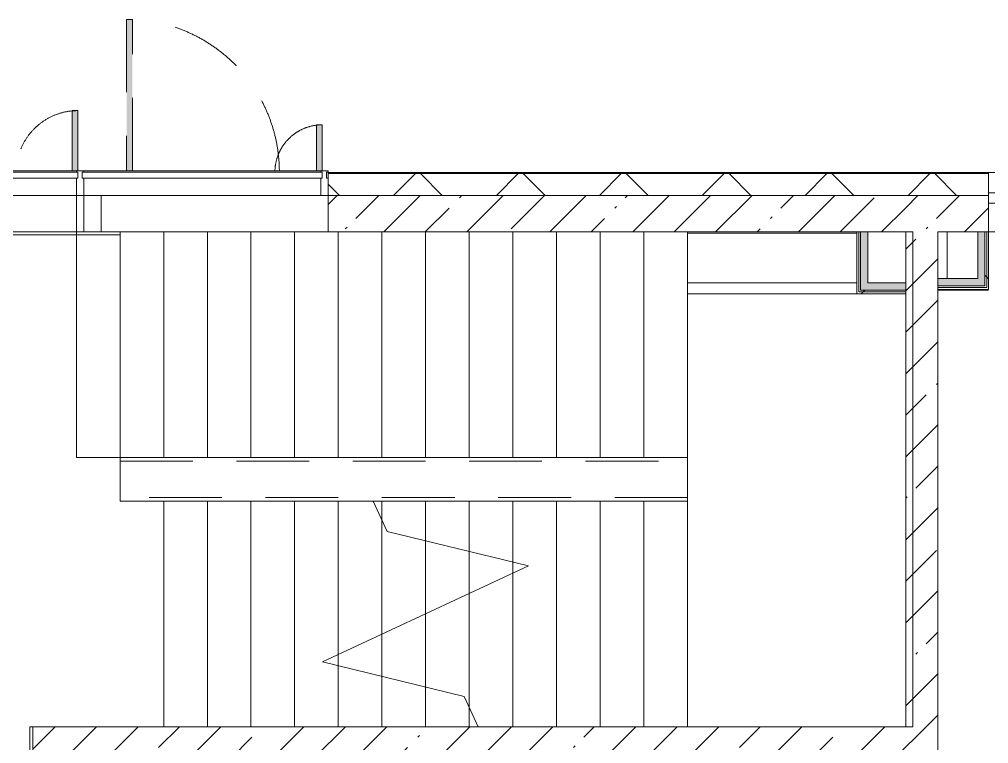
# Model space of a CAD drawing. Header units: millimetres. Extents: x -2911 to 185522, y -8553 to 29000.
# Drawn here: x 153000 to 159662, y 17634 to 22610 of the extents above; entities that cross this region are included whole.
import ezdxf

# ---------------------------------------------------------------- set-up
doc = ezdxf.new("R2010")
doc.units = ezdxf.units.MM
doc.linetypes.add('200_ШТРИХ__ш1_п0_6_', pattern=[800, 500, -300])
for name, color, linetype, lineweight in [('A-DETL-MBND-1', 7, '200_ШТРИХ__ш1_п0_6_', 9), ('A-GLAZ-2', 7, 'Continuous', 5), ('A-GLAZ-CWMG-4', 7, 'Continuous', 5), ('A-WALL', 7, 'Continuous', 9), ('A-WALL-4', 7, 'Continuous', 5), ('I-WALL-3', 7, 'Continuous', 5), ('S-STRS-3', 7, 'Continuous', 5), ('S-STRS-MBND-1', 7, 'Continuous', 5)]:
    doc.layers.add(name, color=color, linetype=linetype, lineweight=lineweight)
for name, color, linetype, lineweight, true_color in [('A-FLOR-2', 7, 'Continuous', 5, 0xaaaaaa), ('I-WALL-1', 7, 'Continuous', 5, 0xe7e7e7), ('I-WALL-2', 7, 'Continuous', 9, 0xe7e7e7)]:
    doc.layers.add(name, color=color, linetype=linetype, lineweight=lineweight, true_color=true_color)
pattern_1 = [(45, (58512.3, 0), (-285.1231, 285.1231), []), (45, (58797.44, 0), (-285.1231, 285.1231), [504.031, -100.806, 16.764, -84.042])]
pattern_2 = [(45, (58512.3, 0), (-530.33, 530.33), []), (135, (58512.3, 0), (-530.33, -530.33), [])]

# ---------------------------------------------------------------- blocks, each defined once
blk = doc.blocks.new('120_Окно_СКБ_1Ст - 120_Окно_СКБ_1Ст 900х2500_h_ с форточкой-22877787-2_7_1_птичка')
at = {"layer": 'A-GLAZ-2'}
for p, q in [((-450, -127), (-450, -57)), ((-450, -57), (-380, -57)), ((450, -57), (-450, -57)), ((-380, -57), (-380, -127)), ((380, -127), (380, -57)), ((380, -57), (450, -57)), ((450, -57), (450, -127)), ((-380, -127), (-450, -127)), ((-450, -127), (-400, -127)), ((-380, -127), (-400, -127)), ((-400, -127), (-400, -137)), ((380, -87), (-380, -87)), ((-380, -87), (-380, -127)), ((-330, -137), (-330, -87)), ((-330, -107), (330, -107)), ((330, -117), (-330, -117)), ((330, -137), (330, -87)), ((380, -127), (380, -87)), ((450, -127), (380, -127)), ((400, -127), (380, -127)), ((400, -127), (450, -127)), ((400, -137), (400, -127)), ((-400, -137), (400, -137)), ((400, -137), (-400, -137))]:
    blk.add_line(p, q, dxfattribs=at)
blk = doc.blocks.new('DRS_ДПУ_распашная__2Ст_Прямоугольная1 - ВН-4_ Нр_ДО_1500х2200 глухая-26741401-2_7_1_птичка')
at = {"layer": 'A-DETL-MBND-1'}
h = blk.add_hatch(color=256, dxfattribs=at)
h.paths.add_polyline_path([(-760, 10), (-730, 10), (-730, 1050), (-770, 1050), (-770, 10)])
h.paths.add_polyline_path([(-760, 0), (-760, 10), (-770, 0)])
h = blk.add_hatch(color=256, dxfattribs=at)
h.paths.add_polyline_path([(760, 0), (770, 0), (760, 10)])
h.paths.add_polyline_path([(770, 10), (770, 423.1), (730, 423.1), (735.1, 10), (760, 10)])
for p, q in [((-770, 1050), (-770, 10)), ((-730, 1050), (-770, 1050)), ((-730, 10), (-730, 1050)), ((770, 423.1), (730, 423.1)), ((730, 423.1), (730, 10)), ((770, 10), (770, 423.1))]:
    blk.add_line(p, q, dxfattribs=at)
for centre, radius, start, end in [((-770, 0), 1050, 0.55196, 90), ((770, 0), 423.1, 90, 178.61029)]:
    blk.add_arc(centre, radius, start, end, dxfattribs=at)
blk = doc.blocks.new('Прямоугольный импост - Импост структурный с накладкой - 170мм-23713241-2_7_1_птичка')
at = {"layer": 'A-DETL-MBND-1'}
for p, q in [((-10, 0), (0, 0)), ((0, 0), (0, -10))]:
    blk.add_line(p, q, dxfattribs=at)
blk = doc.blocks.new('DRS_ДПУ_распашная__2Ст_Прямоугольная1 - ВН-4_ Нр_ДО_1500х2200 глухая-26857260-2_7_1_птичка')
at = {"layer": 'A-DETL-MBND-1'}
blk.add_hatch(color=256, dxfattribs=at).paths.add_polyline_path([(-662.5, 10), (-632.5, 10), (-632.5, 1050), (-672.5, 1050), (-672.5, 10)])
h = blk.add_hatch(color=256, dxfattribs=at)
h.paths.add_polyline_path([(662.5, 0), (672.5, 0), (662.5, 10)])
h.paths.add_polyline_path([(662.5, 10), (672.5, 10), (672.5, 325.6), (632.5, 325.6), (632.5, 10)])
for p, q in [((-672.5, 1050), (-672.5, 10)), ((-632.5, 1050), (-672.5, 1050)), ((-632.5, 10), (-632.5, 1050)), ((672.5, 325.6), (632.5, 325.6)), ((632.5, 325.6), (632.5, 10)), ((672.5, 10), (672.5, 325.6))]:
    blk.add_line(p, q, dxfattribs=at)
for centre, radius, start, end in [((-672.5, 0), 1050, 0.55196, 90), ((672.5, 0), 325.6, 90, 178.15712)]:
    blk.add_arc(centre, radius, start, end, dxfattribs=at)
blk = doc.blocks.new('PNS_Панель прямоугольная1 - Нр_Стекло - 40мм-22959730-2_7_1_птичка')
at = {"layer": 'A-GLAZ-2'}
for p, q in [((-770, 0), (770, 0)), ((770, 0), (-770, 0)), ((-760, -40), (760, -40))]:
    blk.add_line(p, q, dxfattribs=at)
blk = doc.blocks.new('PNS_Панель прямоугольная1 - Нр_Стекло - 40мм-23689183-2_7_1_птичка')
at = {"layer": 'A-GLAZ-2'}
for p, q in [((-825, 0), (825, 0)), ((825, 0), (-825, 0)), ((-815, -40), (815, -40))]:
    blk.add_line(p, q, dxfattribs=at)
blk = doc.blocks.new('Прямоугольный импост - Импост структурный с накладкой - 170мм-22874516-2_7_1_птичка')
at = {"layer": 'A-GLAZ-CWMG-4'}
for p, q in [((-50, 40), (-50, 160)), ((-50, 160), (0, 160)), ((0, 160), (0, 40)), ((-40, 40), (-50, 40)), ((-50, -10), (-50, 0)), ((-50, 0), (-40, 0)), ((-40, 0), (-40, 40)), ((-10, 40), (-10, 0)), ((0, 40), (-10, 40)), ((-10, 0), (0, 0)), ((0, 0), (0, -10)), ((0, -10), (-50, -10))]:
    blk.add_line(p, q, dxfattribs=at)
blk = doc.blocks.new('Прямоугольный импост - Импост структурный с накладкой - 170мм-22855553-2_7_1_птичка')
at = {"layer": 'A-GLAZ-CWMG-4'}
for p, q in [((93360, 21560), (93360, 21570)), ((93360, 21570), (94880, 21570)), ((94880, 21570), (94880, 21560)), ((93360, 21400), (94880, 21400))]:
    blk.add_line(p, q, dxfattribs=at)
blk = doc.blocks.new('Прямоугольный импост - Импост структурный с накладкой - 170мм-23689142-2_7_1_птичка')
at = {"layer": 'A-GLAZ-CWMG-4'}
for p, q in [((94930, 21560), (94930, 21570)), ((94930, 21570), (96560, 21570)), ((96560, 21570), (96560, 21560)), ((94930, 21400), (96560, 21400))]:
    blk.add_line(p, q, dxfattribs=at)
blk = doc.blocks.new('Прямоугольный импост - Импост структурный с накладкой - 170мм-22874498-2_7_1_птичка')
at = {"layer": 'A-GLAZ-CWMG-4'}
for p, q in [((-25, 40), (-25, 160)), ((-25, 160), (25, 160)), ((25, 160), (25, 40)), ((-15, 40), (-25, 40)), ((-25, -10), (-25, 0)), ((-25, 0), (-15, 0)), ((-15, 0), (-15, 40)), ((15, 40), (15, 0)), ((25, 40), (15, 40)), ((15, 0), (25, 0)), ((25, 0), (25, -10)), ((25, -10), (-25, -10))]:
    blk.add_line(p, q, dxfattribs=at)
blk = doc.blocks.new('Зашивка приборов отопления31 - Зашивка приборов отопления-33324104-2_7_1_птичка')
at = {"layer": 'A-WALL-4'}
for p, q in [((126595, 120), (125430, 120)), ((126595, 45), (126595, 120)), ((126595, 45), (125430, 45)), ((125430, 45), (126595, 45)), ((126595, -295), (126595, 45)), ((125430, -295), (126595, -295))]:
    blk.add_line(p, q, dxfattribs=at)

msp = doc.modelspace()

# ---------------------------------------------------------------- hatches: boundary and pattern name
at = {"layer": 'A-WALL-4'}
h = msp.add_hatch(dxfattribs=at)
h.set_pattern_fill('FP_85', color=256, style=0, pattern_type=2)
h.set_pattern_definition([(45, (58512.3, 0), (-353.5534, 353.5534), []), (135, (58512.3, 0), (-353.5534, -353.5534), [])])
h.paths.add_polyline_path([(183742.3157, 21400), (183742.3157, 21550), (178662.5327, 21550), (178662.5327, 21400), (183592.3157, 21400)])
h.paths.add_polyline_path([(177762.5327, 21400), (177762.5327, 21550), (176412.7644, 21550), (176412.7644, 21400), (177019.1805, 21400)])
h.paths.add_polyline_path([(164961.4201, 21400), (165362.7644, 21400), (165362.7644, 21550), (164062.5327, 21550), (164062.5327, 21400), (164562.3157, 21400)])
h.paths.add_polyline_path([(167562.7644, 21400), (167562.7644, 21550), (166262.7644, 21550), (166262.7644, 21400), (166816.4602, 21400)])
h.paths.add_polyline_path([(168462.7644, 21400), (169762.3157, 21400), (169762.3157, 21550), (168462.7644, 21550)])
h.paths.add_polyline_path([(174612.7644, 21400), (175512.7644, 21400), (175512.7644, 21550), (174112.7644, 21550), (174112.7644, 21400), (174236.6204, 21400)])
h.paths.add_polyline_path([(170662.3157, 21400), (171812.7644, 21400), (171812.7644, 21550), (170662.3157, 21550)])
h.paths.add_polyline_path([(158468.7799, 21400), (159662.3157, 21400), (159662.3157, 21550), (155122.3157, 21550), (155122.3157, 21400), (157541.2599, 21400)])
h.paths.add_polyline_path([(160562.3157, 21400), (161762.5327, 21400), (161762.5327, 21550), (160562.3157, 21550)])
h.paths.add_polyline_path([(151822.3157, 21400), (151822.3157, 21550), (151572.3157, 21550), (151572.3157, 21400)])
at = {"layer": 'I-WALL-1'}
for points in [[(159637.3157, 20780), (159637.3157, 21150), (159587.3157, 21150), (159587.3157, 20780)], [(159312.3157, 20780), (159587.3157, 20780), (159587.3157, 20830), (159312.3157, 20830)]]:
    msp.add_hatch(color=256, dxfattribs=at).paths.add_polyline_path(points)
at = {"layer": 'I-WALL-2'}
for points in [[(158832.3157, 20750), (158832.3157, 21150), (158782.3157, 21150), (158782.3157, 20750)], [(159092.3157, 20750), (159092.3157, 20800), (158832.3157, 20800), (158832.3157, 20750), (158932.5399, 20750)]]:
    msp.add_hatch(color=256, dxfattribs=at).paths.add_polyline_path(points)
at = {"layer": 'I-WALL-3'}
h = msp.add_hatch(dxfattribs=at)
h.set_pattern_fill('FP_93', color=256, style=0, pattern_type=2)
h.set_pattern_definition(pattern_1)
h.paths.add_polyline_path([(159092.3157, 21150), (159092.3157, 21400), (155122.3157, 21400), (155122.3157, 21150), (158832.3157, 21150)])
h.paths.add_polyline_path([(151822.3157, 21150), (151822.3157, 21400), (151542.3157, 21400), (151542.3157, 21150)])
h = msp.add_hatch(dxfattribs=at)
h.set_pattern_fill('FP_93', color=256, style=0, pattern_type=2)
h.set_pattern_definition(pattern_1)
h.paths.add_polyline_path([(159312.3157, 17750), (159312.3157, 21400), (159092.3157, 21400), (159092.3157, 17750)])
h = msp.add_hatch(dxfattribs=at)
h.set_pattern_fill('FP_93', color=256, style=0, pattern_type=2)
h.set_pattern_definition(pattern_1)
h.paths.add_polyline_path([(170662.3157, 21150), (171812.7644, 21150), (171812.7644, 21400), (170662.3157, 21400)])
h.paths.add_polyline_path([(174612.7644, 21150), (175512.7644, 21150), (175512.7644, 21400), (174612.7644, 21400), (174612.7644, 21239.2857)])
h.paths.add_polyline_path([(179722.3157, 21150), (179722.3157, 21400), (179362.3157, 21400), (179362.3157, 21150)])
h.paths.add_polyline_path([(177027.8137, 21150), (177762.5327, 21150), (177762.5327, 21400), (176412.7644, 21400), (176412.7644, 21150), (177019.1805, 21150)])
h.paths.add_polyline_path([(159649.8157, 21150), (159662.3157, 21150), (159662.3157, 21400), (159312.3157, 21400), (159312.3157, 21150), (159637.3157, 21150)])
h.paths.add_polyline_path([(161251.34, 21150), (161762.5327, 21150), (161762.5327, 21400), (160562.3157, 21400), (160562.3157, 21150)])
h.paths.add_polyline_path([(164562.3157, 21150), (165362.7644, 21150), (165362.7644, 21400), (164562.3157, 21400)])
h.paths.add_polyline_path([(166816.4602, 21150), (167562.7644, 21150), (167562.7644, 21400), (166262.7644, 21400), (166262.7644, 21150), (166737.3157, 21150)])
h.paths.add_polyline_path([(169762.3157, 21150), (169762.3157, 21400), (169562.3157, 21400), (169562.3157, 21150), (169599.0203, 21150)])
h.paths.add_polyline_path([(168862.3157, 21150), (168862.3157, 21400), (168462.7644, 21400), (168462.7644, 21150), (168671.5002, 21150)])
h = msp.add_hatch(dxfattribs=at)
h.set_pattern_fill('FP_197', color=256, style=0, pattern_type=2)
h.set_pattern_definition(pattern_2)
h.paths.add_polyline_path([(159649.8157, 20767.5), (159649.8157, 21150), (159637.3157, 21150), (159637.3157, 20767.5)])
h = msp.add_hatch(dxfattribs=at)
h.set_pattern_fill('FP_197', color=256, style=0, pattern_type=2)
h.set_pattern_definition(pattern_2)
h.paths.add_polyline_path([(159662.3157, 20755), (159662.3157, 21150), (159649.8157, 21150), (159649.8157, 20755)])
h = msp.add_hatch(dxfattribs=at)
h.set_pattern_fill('FP_197', color=256, style=0, pattern_type=2)
h.set_pattern_definition(pattern_2)
h.paths.add_polyline_path([(158769.8157, 20725), (159092.3157, 20725), (159092.3157, 20737.5), (158769.8157, 20737.5)])
h = msp.add_hatch(dxfattribs=at)
h.set_pattern_fill('FP_197', color=256, style=0, pattern_type=2)
h.set_pattern_definition(pattern_2)
h.paths.add_polyline_path([(158782.3157, 20737.5), (159092.3157, 20737.5), (159092.3157, 20750), (158782.3157, 20750)])
h = msp.add_hatch(dxfattribs=at)
h.set_pattern_fill('FP_93', color=256, style=0, pattern_type=2)
h.set_pattern_definition(pattern_1)
h.paths.add_polyline_path([(157032.3157, 17530), (159312.3157, 17530), (159312.3157, 17750), (153092.3157, 17750), (153092.3157, 17530), (156232.3157, 17530)])

# ---------------------------------------------------------------- linework, layer by layer
at = {"layer": 'A-DETL-MBND-1'}
for p, q in [((153442.3157, 21150), (153442.3157, 21400)), ((153562.3157, 21400), (153562.3157, 21150)), ((153692.3157, 19575), (157592.3157, 19575)), ((157592.3157, 19325), (153692.3157, 19325))]:
    msp.add_line(p, q, dxfattribs=at)
at = {"layer": 'A-FLOR-2'}
for p, q in [((153392.3157, 21150), (153392.3157, 21400)), ((153692.3157, 21130), (151562.3157, 21130)), ((153692.3157, 21150), (151822.3157, 21150)), ((153692.3157, 19300), (153692.3157, 21150)), ((159377.3157, 21150), (159377.3157, 20830)), ((159662.3157, 20750), (159312.3157, 20750)), ((153992.3157, 19300), (153692.3157, 19300)), ((153071.3157, 13620), (153071.3157, 17750)), ((153071.3157, 17750), (153092.3157, 17750))]:
    msp.add_line(p, q, dxfattribs=at)
at = {"layer": 'A-WALL'}
for p, q in [((159662.3157, 21553), (155122.3157, 21553)), ((159662.3157, 21550), (155122.3157, 21550)), ((155122.3157, 21400), (159092.3157, 21400)), ((159662.3157, 21400), (159312.3157, 21400)), ((158832.3157, 21150), (158757.3157, 21150)), ((158769.8157, 20737.5), (158769.8157, 21150)), ((158782.3157, 20750), (158782.3157, 21150)), ((159662.3157, 21150), (159587.3157, 21150)), ((159637.3157, 20780), (159637.3157, 21150)), ((159649.8157, 20767.5), (159649.8157, 21150)), ((159092.3157, 20725), (159092.3157, 20800)), ((159312.3157, 20830), (159312.3157, 20755)), ((159092.3157, 20737.5), (158769.8157, 20737.5)), ((159092.3157, 20750), (158782.3157, 20750)), ((159312.3157, 20780), (159637.3157, 20780)), ((159312.3157, 20767.5), (159649.8157, 20767.5))]:
    msp.add_line(p, q, dxfattribs=at)
at = {"layer": 'A-WALL-4'}
for p, q in [((168462.7644, 21558), (155122.3157, 21558)), ((155122.3157, 21558), (155122.3157, 21400)), ((159662.3157, 21400), (159662.3157, 21558)), ((159092.3157, 21400), (159312.3157, 21400))]:
    msp.add_line(p, q, dxfattribs=at)
at = {"layer": 'I-WALL-3'}
for p, q in [((155122.3157, 21400), (155122.3157, 21150)), ((159662.3157, 21150), (159662.3157, 21400)), ((155122.3157, 21150), (158757.3157, 21150)), ((158757.3157, 21150), (158757.3157, 20725)), ((158832.3157, 21150), (159092.3157, 21150)), ((158832.3157, 20800), (158832.3157, 21150)), ((159092.3157, 21150), (159092.3157, 20800)), ((159312.3157, 21150), (159587.3157, 21150)), ((159312.3157, 20830), (159312.3157, 21150)), ((159587.3157, 21150), (159587.3157, 20830)), ((164062.3157, 21150), (159662.3157, 21150)), ((159662.3157, 20755), (159662.3157, 21150)), ((159092.3157, 20800), (158832.3157, 20800)), ((159587.3157, 20830), (159312.3157, 20830)), ((158757.3157, 20725), (159092.3157, 20725)), ((159092.3157, 20725), (159092.3157, 17750)), ((159312.3157, 15235), (159312.3157, 20755)), ((159312.3157, 20755), (159662.3157, 20755)), ((153092.3157, 17750), (153092.3157, 13620)), ((159092.3157, 17750), (153092.3157, 17750))]:
    msp.add_line(p, q, dxfattribs=at)
at = {"layer": 'S-STRS-3'}
for p, q in [((153392.3157, 19600), (153392.3157, 21150)), ((153992.3157, 21150), (153692.3157, 21150)), ((154292.3157, 21150), (153992.3157, 21150)), ((153992.3157, 19600), (153992.3157, 21150)), ((153992.3157, 19600), (153992.3157, 21150)), ((154592.3157, 21150), (154292.3157, 21150)), ((154292.3157, 19600), (154292.3157, 21150)), ((154292.3157, 19600), (154292.3157, 21150)), ((154892.3157, 21150), (154592.3157, 21150)), ((154592.3157, 19600), (154592.3157, 21150)), ((154592.3157, 19600), (154592.3157, 21150)), ((155122.3157, 21150), (154892.3157, 21150)), ((154892.3157, 19600), (154892.3157, 21150)), ((154892.3157, 19600), (154892.3157, 21150)), ((155192.3157, 19600), (155192.3157, 21150)), ((155192.3157, 19600), (155192.3157, 21150)), ((155492.3157, 19600), (155492.3157, 21150)), ((155492.3157, 19600), (155492.3157, 21150)), ((155792.3157, 19600), (155792.3157, 21150)), ((155792.3157, 19600), (155792.3157, 21150)), ((156092.3157, 19600), (156092.3157, 21150)), ((156092.3157, 19600), (156092.3157, 21150)), ((156392.3157, 19600), (156392.3157, 21150)), ((156392.3157, 19600), (156392.3157, 21150)), ((156692.3157, 19600), (156692.3157, 21150)), ((156692.3157, 19600), (156692.3157, 21150)), ((156992.3157, 19600), (156992.3157, 21150)), ((156992.3157, 19600), (156992.3157, 21150)), ((157292.3157, 19600), (157292.3157, 21150)), ((157292.3157, 19600), (157292.3157, 21150)), ((157592.3157, 21140), (157592.3157, 21150)), ((157592.3157, 21140), (157592.3157, 21150)), ((157592.3157, 19600), (157592.3157, 20725)), ((157592.3157, 19600), (157592.3157, 20725)), ((153992.3157, 19600), (153692.3157, 19600)), ((154292.3157, 19600), (153992.3157, 19600)), ((154592.3157, 19600), (154292.3157, 19600)), ((154892.3157, 19600), (154592.3157, 19600)), ((155192.3157, 19600), (154892.3157, 19600)), ((155492.3157, 19600), (155192.3157, 19600)), ((155792.3157, 19600), (155492.3157, 19600)), ((156092.3157, 19600), (155792.3157, 19600)), ((156392.3157, 19600), (156092.3157, 19600)), ((156692.3157, 19600), (156392.3157, 19600)), ((156992.3157, 19600), (156692.3157, 19600)), ((157292.3157, 19600), (156992.3157, 19600)), ((157592.3157, 19600), (157292.3157, 19600)), ((157592.3157, 19600), (157592.3157, 19300)), ((153992.3157, 19300), (153992.3157, 17750)), ((153992.3157, 19300), (154292.3157, 19300)), ((153992.3157, 19300), (153992.3157, 17750)), ((154292.3157, 19300), (154592.3157, 19300)), ((154292.3157, 19300), (154292.3157, 17750)), ((154292.3157, 19300), (154292.3157, 17750)), ((154592.3157, 19300), (154892.3157, 19300)), ((154592.3157, 19300), (154592.3157, 17750)), ((154592.3157, 19300), (154592.3157, 17750)), ((154892.3157, 19300), (155192.3157, 19300)), ((154892.3157, 19300), (154892.3157, 17750)), ((154892.3157, 19300), (154892.3157, 17750)), ((155192.3157, 19300), (155430.9273, 19300)), ((155192.3157, 19300), (155192.3157, 18245.2154)), ((155192.3157, 19300), (155192.3157, 18245.2154)), ((155430.9273, 19300), (155492.3157, 19300)), ((155492.3157, 19300), (155792.3157, 19300)), ((155492.3157, 19300), (155492.3157, 19168.3521)), ((155492.3157, 19300), (155492.3157, 19168.3521)), ((155792.3157, 19300), (156092.3157, 19300)), ((155792.3157, 19300), (155792.3157, 19027.2491)), ((155792.3157, 19300), (155792.3157, 19027.2491)), ((156092.3157, 19300), (156392.3157, 19300)), ((156092.3157, 19300), (156092.3157, 18954.3399)), ((156092.3157, 19300), (156092.3157, 18954.3399)), ((156392.3157, 19300), (156692.3157, 19300)), ((156392.3157, 19300), (156392.3157, 18881.4307)), ((156392.3157, 19300), (156392.3157, 18881.4307)), ((156692.3157, 19300), (156992.3157, 19300)), ((156692.3157, 19300), (156692.3157, 17750)), ((156692.3157, 19300), (156692.3157, 17750)), ((156992.3157, 19300), (157292.3157, 19300)), ((156992.3157, 19300), (156992.3157, 17750)), ((156992.3157, 19300), (156992.3157, 17750)), ((157292.3157, 19300), (157592.3157, 19300)), ((157292.3157, 19300), (157292.3157, 17750)), ((157292.3157, 19300), (157292.3157, 17750)), ((157592.3157, 19300), (157592.3157, 17750)), ((157592.3157, 19300), (157592.3157, 17750)), ((155492.3157, 19168.3521), (155492.3157, 18385.1077)), ((155492.3157, 19168.3521), (155492.3157, 18385.1077)), ((155792.3157, 19027.2491), (155792.3157, 18525)), ((155792.3157, 19027.2491), (155792.3157, 18525)), ((156092.3157, 18954.3399), (156092.3157, 18664.8923)), ((156092.3157, 18954.3399), (156092.3157, 18664.8923)), ((156392.3157, 18881.4307), (156392.3157, 18804.7846)), ((156392.3157, 18881.4307), (156392.3157, 18804.7846)), ((156392.3157, 18804.7846), (156392.3157, 17750)), ((156392.3157, 18804.7846), (156392.3157, 17750)), ((156092.3157, 18664.8923), (156092.3157, 17881.6479)), ((156092.3157, 18664.8923), (156092.3157, 17881.6479)), ((155792.3157, 18525), (155792.3157, 18022.7509)), ((155792.3157, 18525), (155792.3157, 18022.7509)), ((155492.3157, 18385.1077), (155492.3157, 18095.6601)), ((155492.3157, 18385.1077), (155492.3157, 18095.6601)), ((155192.3157, 18245.2154), (155192.3157, 18168.5693)), ((155192.3157, 18245.2154), (155192.3157, 18168.5693)), ((155192.3157, 18168.5693), (155192.3157, 17750)), ((155192.3157, 18168.5693), (155192.3157, 17750)), ((155492.3157, 18095.6601), (155492.3157, 17750)), ((155492.3157, 18095.6601), (155492.3157, 17750)), ((155792.3157, 18022.7509), (155792.3157, 17750)), ((155792.3157, 18022.7509), (155792.3157, 17750)), ((156092.3157, 17881.6479), (156092.3157, 17750)), ((156092.3157, 17881.6479), (156092.3157, 17750)), ((156092.3157, 17750), (156153.7041, 17750))]:
    msp.add_line(p, q, dxfattribs=at)
at = {"layer": 'S-STRS-MBND-1'}
for p, q in [((153392.3157, 19600), (153392.3157, 21150)), ((157592.3157, 21150), (153392.3157, 21150)), ((153692.3157, 19600), (153692.3157, 21150)), ((153692.3157, 19600), (153692.3157, 21150)), ((153992.3157, 19600), (153992.3157, 21150)), ((153992.3157, 19600), (153992.3157, 21150)), ((154292.3157, 19600), (154292.3157, 21150)), ((154292.3157, 19600), (154292.3157, 21150)), ((154592.3157, 19600), (154592.3157, 21150)), ((154592.3157, 19600), (154592.3157, 21150)), ((154892.3157, 19600), (154892.3157, 21150)), ((154892.3157, 19600), (154892.3157, 21150)), ((155192.3157, 19600), (155192.3157, 21150)), ((155192.3157, 19600), (155192.3157, 21150)), ((155492.3157, 19600), (155492.3157, 21150)), ((155492.3157, 19600), (155492.3157, 21150)), ((155792.3157, 19600), (155792.3157, 21150)), ((155792.3157, 19600), (155792.3157, 21150)), ((156092.3157, 19600), (156092.3157, 21150)), ((156092.3157, 19600), (156092.3157, 21150)), ((156392.3157, 19600), (156392.3157, 21150)), ((156392.3157, 19600), (156392.3157, 21150)), ((156692.3157, 19600), (156692.3157, 21150)), ((156692.3157, 19600), (156692.3157, 21150)), ((156992.3157, 19600), (156992.3157, 21150)), ((156992.3157, 19600), (156992.3157, 21150)), ((157292.3157, 19600), (157292.3157, 21150)), ((157292.3157, 19600), (157292.3157, 21150)), ((159142.3157, 21150), (157592.3157, 21150)), ((157592.3157, 19600), (157592.3157, 21150)), ((157592.3157, 19600), (157592.3157, 21150)), ((159142.3157, 17750), (159142.3157, 21150)), ((157592.3157, 19600), (153392.3157, 19600)), ((157592.3157, 19600), (157592.3157, 19300)), ((155430.9273, 19300), (157592.3157, 19300)), ((155528.1793, 19091.4424), (155430.9273, 19300)), ((155492.3157, 19300), (155492.3157, 19168.3521)), ((155492.3157, 19300), (155492.3157, 19168.3521)), ((155792.3157, 19300), (155792.3157, 19027.2491)), ((155792.3157, 19300), (155792.3157, 19027.2491)), ((156092.3157, 19300), (156092.3157, 18954.3399)), ((156092.3157, 19300), (156092.3157, 18954.3399)), ((156392.3157, 19300), (156392.3157, 18881.4307)), ((156392.3157, 19300), (156392.3157, 18881.4307)), ((156692.3157, 19300), (156692.3157, 17750)), ((156692.3157, 19300), (156692.3157, 17750)), ((156992.3157, 19300), (156992.3157, 17750)), ((156992.3157, 19300), (156992.3157, 17750)), ((157292.3157, 19300), (157292.3157, 17750)), ((157292.3157, 19300), (157292.3157, 17750)), ((157592.3157, 19300), (157592.3157, 17750)), ((157592.3157, 19300), (157592.3157, 17750)), ((156500.3687, 18855.1705), (155528.1793, 19091.4424)), ((155084.2627, 18194.8295), (156500.3687, 18855.1705)), ((156392.3157, 18804.7846), (156392.3157, 17750)), ((156392.3157, 18804.7846), (156392.3157, 17750)), ((156092.3157, 18664.8923), (156092.3157, 17881.6479)), ((156092.3157, 18664.8923), (156092.3157, 17881.6479)), ((155792.3157, 18525), (155792.3157, 18022.7509)), ((155792.3157, 18525), (155792.3157, 18022.7509)), ((155492.3157, 18385.1077), (155492.3157, 18095.6601)), ((155492.3157, 18385.1077), (155492.3157, 18095.6601)), ((156056.4521, 17958.5576), (155084.2627, 18194.8295)), ((155192.3157, 18245.2154), (155192.3157, 18168.5693)), ((155192.3157, 18245.2154), (155192.3157, 18168.5693)), ((156153.7041, 17750), (156056.4521, 17958.5576)), ((156153.7041, 17750), (157592.3157, 17750)), ((157592.3157, 17750), (159142.3157, 17750))]:
    msp.add_line(p, q, dxfattribs=at)

# ---------------------------------------------------------------- block references
at = {"layer": 'A-DETL-MBND-1'}
for name, p in [('DRS_ДПУ_распашная__2Ст_Прямоугольная1 - ВН-4_ Нр_ДО_1500х2200 глухая-26741401-2_7_1_птичка', (152632.3157, 21560)), ('DRS_ДПУ_распашная__2Ст_Прямоугольная1 - ВН-4_ Нр_ДО_1500х2200 глухая-26857260-2_7_1_птичка', (154409.8157, 21560))]:
    msp.add_blockref(name, p, dxfattribs=at)
at = {"layer": 'A-DETL-MBND-1', "extrusion": (0, 0, -1), "rotation": 180}
msp.add_blockref('Прямоугольный импост - Импост структурный с накладкой - 170мм-23713241-2_7_1_птичка', (-155122.3157, 21560), dxfattribs=at)
at = {"layer": 'A-GLAZ-2'}
for name, p in [('PNS_Панель прямоугольная1 - Нр_Стекло - 40мм-22959730-2_7_1_птичка', (152632.3157, 21560)), ('PNS_Панель прямоугольная1 - Нр_Стекло - 40мм-23689183-2_7_1_птичка', (154257.3157, 21560)), ('120_Окно_СКБ_1Ст - 120_Окно_СКБ_1Ст 900х2500_h_ с форточкой-22877787-2_7_1_птичка', (160112.3157, 21475))]:
    msp.add_blockref(name, p, dxfattribs=at)
at = {"layer": 'A-GLAZ-CWMG-4'}
for name in ['Прямоугольный импост - Импост структурный с накладкой - 170мм-22855553-2_7_1_птичка', 'Прямоугольный импост - Импост структурный с накладкой - 170мм-23689142-2_7_1_птичка']:
    msp.add_blockref(name, (58512.3157, 0), dxfattribs=at)
at = {"layer": 'A-GLAZ-CWMG-4', "extrusion": (0, 0, -1), "rotation": 180}
for name, p in [('Прямоугольный импост - Импост структурный с накладкой - 170мм-22874498-2_7_1_птичка', (-153417.3157, 21560)), ('Прямоугольный импост - Импост структурный с накладкой - 170мм-22874516-2_7_1_птичка', (-155122.3157, 21560))]:
    msp.add_blockref(name, p, dxfattribs=at)
at = {"layer": 'A-WALL-4', "rotation": 180}
msp.add_blockref('Зашивка приборов отопления31 - Зашивка приборов отопления-33324104-2_7_1_птичка', (284187.3532, 20845.0275), dxfattribs=at)

doc.saveas('drawing.dxf')
